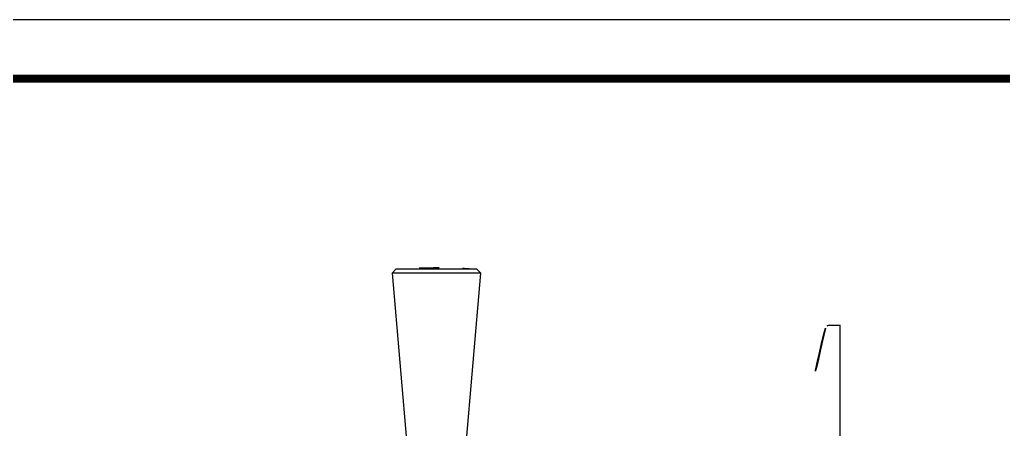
# Model space of a CAD drawing. Extents: x 16296677672 to 16296678106, y -37409616503 to -37409616185.
# Drawn here: x 16296677871.1 to 16296677994.4, y -37409616236 to -37409616184.7 of the extents above; entities that cross this region are included whole.
import ezdxf

# ---------------------------------------------------------------- set-up
doc = ezdxf.new("R2010")
doc.units = 0
doc.header["$LTSCALE"] = 10
doc.header["$MEASUREMENT"] = 0
doc.layers.get('0').update_dxf_attribs({"linetype": 'CONTINUOUS'})
doc.layers.add('DWG', color=7, linetype='CONTINUOUS')

msp = doc.modelspace()

# ---------------------------------------------------------------- linework, layer by layer
at = {"ltscale": 0.5}
msp.add_lwpolyline([(16296677671.520941, -37409616502.722603), (16296678105.520941, -37409616502.722603), (16296678105.520941, -37409616184.722603), (16296677671.520941, -37409616184.722603)], close=True, dxfattribs=at)
at = {"color": 5, "linetype": 'ByBlock', "lineweight": 200, "const_width": 1}
msp.add_lwpolyline([(16296677678.499741, -37409616489.106117), (16296678098.499741, -37409616489.106117), (16296678098.499741, -37409616192.106117), (16296677678.499741, -37409616192.106117)], close=True, dxfattribs=at)
at = {"layer": 'DWG', "color": 0}
for p, q in [((16296677918.23089, -37409616215.978127), (16296677917.746941, -37409616216.48291)), ((16296677928.39271, -37409616215.978127), (16296677918.23089, -37409616215.978127)), ((16296677923.67354, -37409616215.816772), (16296677922.95006, -37409616215.816772)), ((16296677928.876659, -37409616216.48291), (16296677928.39271, -37409616215.978127)), ((16296677917.746941, -37409616216.48291), (16296677919.711611, -37409616239.19046)), ((16296677928.876659, -37409616216.48291), (16296677917.746941, -37409616216.48291)), ((16296677926.91217, -37409616239.18837), (16296677928.876659, -37409616216.48291)), ((16296677972.55512, -37409616223.000381), (16296677973.919029, -37409616223.000381)), ((16296677972.55512, -37409616223.000381), (16296677973.919029, -37409616223.000381)), ((16296677973.919029, -37409616240.000381), (16296677973.919029, -37409616223.000381)), ((16296677973.919029, -37409616240.000381), (16296677973.919029, -37409616223.000381))]:
    msp.add_line(p, q, dxfattribs=at)
for centre, radius, start, end in [((16296677922.95006, -37409616284.904778), 69.088, 90, 93.91668962), ((16296677923.67354, -37409616284.904778), 69.088, 86.08331038, 90), ((16296678068.86833, -37409616248.480667), 100, 165.45973063, 173.66441834), ((16296678068.86833, -37409616248.480667), 100, 165.45973063, 173.66441834), ((16296677972.55512, -37409616223.500381), 0.5, 90, 165.45973063), ((16296677972.55512, -37409616223.500381), 0.5, 90, 165.45973063)]:
    msp.add_arc(centre, radius, start, end, dxfattribs=at)

doc.saveas('drawing.dxf')
